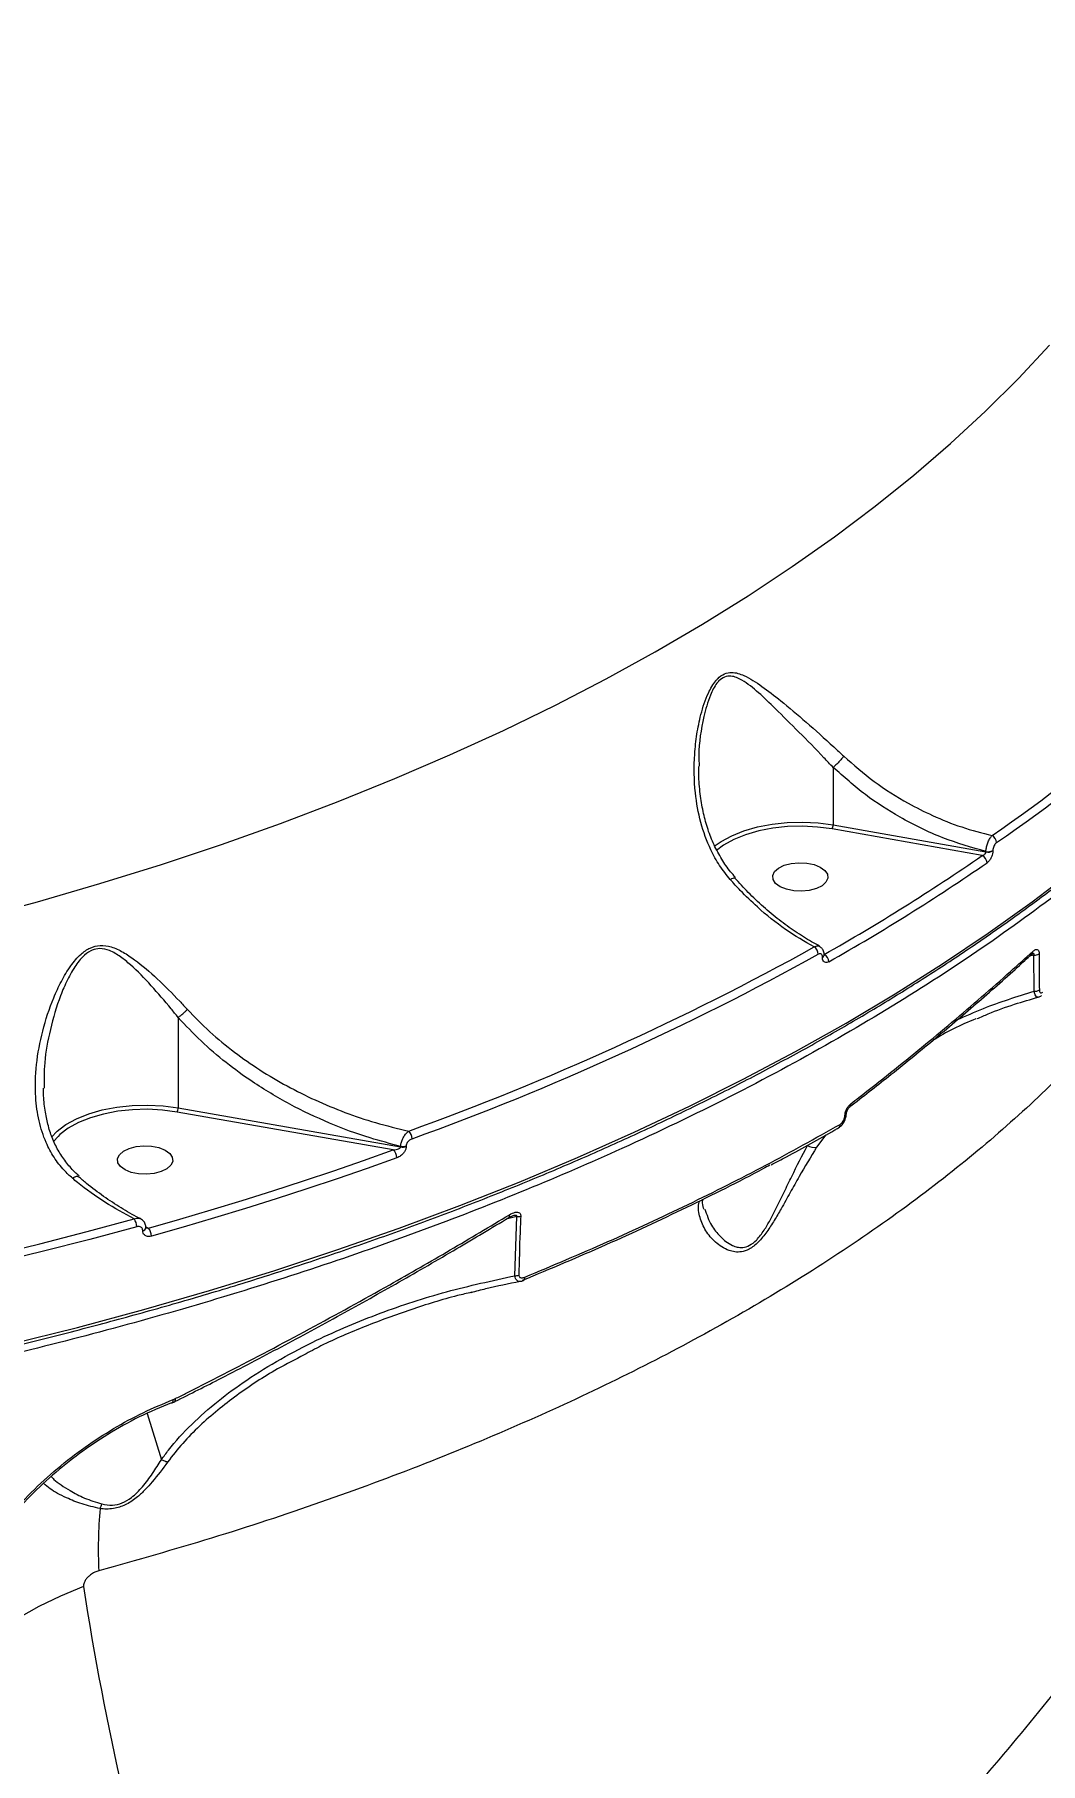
# Model space of a CAD drawing. Header units: millimetres. Extents: x -8092 to 6423, y -6886 to 5604.
# Drawn here: x 112.1 to 275.5, y -2115.4 to -1834.5 of the extents above; entities that cross this region are included whole.
import ezdxf

# ---------------------------------------------------------------- set-up
doc = ezdxf.new("R2010")
doc.units = ezdxf.units.MM
for name, color, linetype in [('DIKOM_ОБЪЕКТ', 7, 'Continuous'), ('DIKOM_РАЗМЕР_ЗОНА', 7, 'Continuous'), ('DIKOM_РАЗМЕР_ОБЪЕКТА', 7, 'Continuous')]:
    doc.layers.add(name, color=color, linetype=linetype)
doc.styles.add('style1', font='arial.ttf', dxfattribs={"width": 0.8})
doc.dimstyles.new('1-50', dxfattribs={"dimtxt": 300, "dimasz": 200, "dimexe": 100, "dimexo": 0, "dimgap": 100, "dimtad": 1, "dimtxsty": 'style1', "dimcen": 200, "dimclrd": 7, "dimclre": 7, "dimclrt": 7, "dimadec": 1, "dimazin": 2, "dimtfac": 1, "dimtmove": 0, "dimatfit": 2, "dimfxl": 0, "dimlwd": 25, "dimlwe": 18, "dimarcsym": 0})

# ---------------------------------------------------------------- blocks, each defined once
blk = doc.blocks.new('*D9')
at = {"layer": 'Defpoints', "color": 0, "transparency": 16777216}
for p in [(-8092.06, -86.27), (4664.84, -1471.84), (4664.84, -6785.92)]:
    blk.add_point(p, dxfattribs=at)
at = {"layer": 'DIKOM_РАЗМЕР_ЗОНА', "color": 7, "lineweight": 18, "transparency": 16777216}
for p, q in [((-8092.06, -86.27), (-8092.06, -6885.92)), ((4664.84, -1471.84), (4664.84, -6885.92))]:
    blk.add_line(p, q, dxfattribs=at)
at = {"layer": 'DIKOM_РАЗМЕР_ЗОНА', "color": 7, "lineweight": 25, "transparency": 16777216}
blk.add_line((-7892.06, -6785.92), (4464.84, -6785.92), dxfattribs=at)
at = {"layer": 'DIKOM_РАЗМЕР_ЗОНА', "color": 7, "transparency": 16777216}
for points in [[(-7892.06, -6752.58), (-7892.06, -6819.25), (-8092.06, -6785.92)], [(4464.84, -6752.58), (4464.84, -6819.25), (4664.84, -6785.92)]]:
    blk.add_solid(points, dxfattribs=at)
at = {"layer": 'DIKOM_РАЗМЕР_ЗОНА', "color": 7, "transparency": 16777216, "insert": (-2159.84, -6532.75), "char_height": 300, "attachment_point": 5, "style": 'style1'}
blk.add_mtext('12760', dxfattribs=at)
blk = doc.blocks.new('*D10')
at = {"layer": 'Defpoints', "color": 0, "transparency": 16777216}
for p in [(-65.22, 5603.5), (2870.75, -5504.88), (6323.39, -5504.88)]:
    blk.add_point(p, dxfattribs=at)
at = {"layer": 'DIKOM_РАЗМЕР_ЗОНА', "color": 7, "lineweight": 18, "transparency": 16777216}
for p, q in [((-65.22, 5603.5), (6423.39, 5603.5)), ((2870.75, -5504.88), (6423.39, -5504.88))]:
    blk.add_line(p, q, dxfattribs=at)
at = {"layer": 'DIKOM_РАЗМЕР_ЗОНА', "color": 7, "lineweight": 25, "transparency": 16777216}
blk.add_line((6323.39, 5403.5), (6323.39, -5304.88), dxfattribs=at)
at = {"layer": 'DIKOM_РАЗМЕР_ЗОНА', "color": 7, "transparency": 16777216}
for points in [[(6290.06, 5403.5), (6356.72, 5403.5), (6323.39, 5603.5)], [(6290.06, -5304.88), (6356.72, -5304.88), (6323.39, -5504.88)]]:
    blk.add_solid(points, dxfattribs=at)
at = {"layer": 'DIKOM_РАЗМЕР_ЗОНА', "color": 7, "transparency": 16777216, "insert": (6070.22, 308.83), "char_height": 300, "attachment_point": 5, "rotation": 90, "style": 'style1'}
blk.add_mtext('11100', dxfattribs=at)
blk = doc.blocks.new('*D11')
at = {"layer": 'Defpoints', "color": 0, "transparency": 16777216}
for p in [(-6092.06, -310.77), (2568.27, -2361.54), (2568.27, -4925.78)]:
    blk.add_point(p, dxfattribs=at)
at = {"layer": 'DIKOM_РАЗМЕР_ОБЪЕКТА', "color": 7, "lineweight": 18, "transparency": 16777216}
for p, q in [((-6092.06, -310.77), (-6092.06, -5025.78)), ((2568.27, -2361.54), (2568.27, -5025.78))]:
    blk.add_line(p, q, dxfattribs=at)
at = {"layer": 'DIKOM_РАЗМЕР_ОБЪЕКТА', "color": 7, "lineweight": 25, "transparency": 16777216}
blk.add_line((-5892.06, -4925.78), (2368.27, -4925.78), dxfattribs=at)
at = {"layer": 'DIKOM_РАЗМЕР_ОБЪЕКТА', "color": 7, "transparency": 16777216}
for points in [[(-5892.06, -4892.44), (-5892.06, -4959.11), (-6092.06, -4925.78)], [(2368.27, -4892.44), (2368.27, -4959.11), (2568.27, -4925.78)]]:
    blk.add_solid(points, dxfattribs=at)
at = {"layer": 'DIKOM_РАЗМЕР_ОБЪЕКТА', "color": 7, "transparency": 16777216, "insert": (-2605.9, -4672.61), "char_height": 300, "attachment_point": 5, "style": 'style1'}
blk.add_mtext('8660', dxfattribs=at)

msp = doc.modelspace()

# ---------------------------------------------------------------- linework, layer by layer
at = {"layer": 'DIKOM_ОБЪЕКТ', "color": 7, "linetype": 'Continuous', "lineweight": 15}
for p, q in [((241.834, -1953.569), (241.834, -1962.902)), ((241.834, -1962.902), (266.635, -1967.31)), ((266.023, -1967.902), (241.672, -1963.574)), ((266.635, -1967.31), (266.635, -1967.242)), ((267.765, -1967.061), (267.765, -1967.129)), ((240.092, -1984.448), (240.092, -1984.401)), ((240.354, -1984.101), (240.354, -1984.053)), ((274.447, -1984.072), (273.723, -1984.24)), ((274.48, -1989.951), (274.447, -1984.072)), ((135.416, -1994.183), (135.416, -2008.892)), ((113.669, -2005.277), (113.664, -2005.707)), ((170.375, -2015.725), (135.254, -2009.565)), ((135.416, -2008.892), (171.571, -2015.234)), ((115.912, -2013.514), (115.168, -2014.351)), ((240.629, -2013.286), (239.14, -2015.298)), ((171.571, -2015.234), (171.571, -2015.145)), ((172.47, -2015.079), (172.47, -2015.167)), ((190.436, -2026.557), (188.711, -2026.957)), ((190.142, -2036.162), (190.436, -2026.557)), ((129.669, -2028.842), (129.669, -2028.814)), ((130.188, -2028.239), (130.607, -2028.423)), ((130.194, -2028.389), (130.194, -2028.361)), ((134.596, -2056.296), (134.904, -2056.156)), ((134.904, -2056.156), (134.946, -2056.135)), ((130.378, -2058.551), (132.702, -2066.058))]:
    msp.add_line(p, q, dxfattribs=at)
at = {"layer": 'DIKOM_ОБЪЕКТ', "color": 7, "linetype": 'Continuous', "lineweight": 15, "flags": 128}
for points in [[(102.264, -1978.179), (112.584, -1975.392), (122.733, -1972.445), (132.703, -1969.339), (142.485, -1966.079), (152.069, -1962.666), (161.446, -1959.105), (170.609, -1955.397), (179.547, -1951.548), (188.253, -1947.56), (196.72, -1943.437), (204.938, -1939.183), (212.9, -1934.802), (220.599, -1930.297), (228.028, -1925.674), (235.18, -1920.937), (242.048, -1916.089), (248.625, -1911.136), (254.906, -1906.081), (260.885, -1900.931), (266.556, -1895.688), (271.915, -1890.36), (276.955, -1884.949)], [(222.68, -1966.283), (223.617, -1965.619), (225.343, -1964.671), (227.329, -1963.87), (229.529, -1963.234), (231.892, -1962.778), (234.362, -1962.513), (236.881, -1962.445), (239.392, -1962.576), (241.834, -1962.902)], [(241.672, -1963.574), (239.304, -1963.258), (236.869, -1963.131), (234.426, -1963.197), (232.031, -1963.454), (229.74, -1963.896), (227.607, -1964.512), (225.681, -1965.29), (224.007, -1966.209), (222.849, -1967.055)], [(234.231, -1973.376), (233.225, -1972.969), (232.482, -1972.431), (232.063, -1971.808), (232.002, -1971.149), (232.304, -1970.508), (232.944, -1969.937), (233.871, -1969.481), (235.01, -1969.179), (236.267, -1969.054), (237.542, -1969.117), (238.731, -1969.362), (239.738, -1969.77), (240.481, -1970.307), (240.9, -1970.931), (240.961, -1971.59), (240.659, -1972.231), (240.019, -1972.802), (239.092, -1973.257), (237.953, -1973.559), (236.695, -1973.684), (235.42, -1973.622), (234.231, -1973.376)], [(108.093, -2047.295), (119.057, -2044.552), (129.861, -2041.646), (140.497, -2038.58), (150.956, -2035.356), (161.229, -2031.977), (171.308, -2028.446), (181.183, -2024.766), (190.846, -2020.94), (200.29, -2016.971), (209.507, -2012.863), (218.488, -2008.618), (227.226, -2004.241), (235.713, -1999.736), (243.944, -1995.105), (251.91, -1990.353), (259.604, -1985.485), (267.022, -1980.503), (274.155, -1975.413), (280.999, -1970.218)], [(116.262, -2012.274), (117.199, -2011.61), (118.925, -2010.661), (120.911, -2009.86), (123.111, -2009.224), (125.474, -2008.768), (127.944, -2008.503), (130.464, -2008.435), (132.974, -2008.566), (135.416, -2008.892)], [(135.254, -2009.565), (132.886, -2009.248), (130.452, -2009.122), (128.009, -2009.187), (125.614, -2009.444), (123.323, -2009.886), (121.189, -2010.503), (119.263, -2011.28), (117.59, -2012.199), (116.208, -2013.239), (115.912, -2013.514)], [(114.837, -2013.658), (115.774, -2012.682), (116.262, -2012.274)], [(127.814, -2019.367), (126.807, -2018.959), (126.064, -2018.422), (125.645, -2017.798), (125.584, -2017.139), (125.886, -2016.498), (126.526, -2015.927), (127.453, -2015.472), (128.592, -2015.169), (129.849, -2015.045), (131.124, -2015.107), (132.314, -2015.352), (133.32, -2015.76), (134.063, -2016.298), (134.482, -2016.921), (134.543, -2017.58), (134.241, -2018.221), (133.601, -2018.792), (132.674, -2019.248), (131.535, -2019.55), (130.278, -2019.675), (129.003, -2019.612), (127.814, -2019.367)], [(130.607, -2028.423), (135.725, -2026.962), (140.803, -2025.464), (145.84, -2023.93), (150.835, -2022.36), (155.787, -2020.754), (160.695, -2019.113), (165.558, -2017.436), (170.375, -2015.725)], [(170.949, -2017.004), (166.12, -2018.72), (161.246, -2020.4), (156.326, -2022.045), (151.362, -2023.655), (146.355, -2025.229), (141.306, -2026.767), (136.216, -2028.268), (131.085, -2029.732)], [(65.219, -2041.059), (73.334, -2039.587), (81.388, -2038.029), (89.379, -2036.387), (97.302, -2034.66), (105.155, -2032.85), (112.934, -2030.958), (120.637, -2028.983), (128.258, -2026.928)], [(128.697, -2028.203), (121.058, -2030.264), (113.339, -2032.242), (105.543, -2034.139), (97.672, -2035.953), (89.731, -2037.683), (81.723, -2039.329), (73.651, -2040.89), (65.518, -2042.365)], [(134.879, -2056.612), (134.884, -2056.609), (134.921, -2056.568), (134.942, -2056.499), (134.947, -2056.406), (134.934, -2056.29), (134.904, -2056.156)], [(134.911, -2056.596), (134.916, -2056.593), (134.954, -2056.549), (134.976, -2056.48), (134.982, -2056.385), (134.972, -2056.269), (134.946, -2056.135)], [(134.351, -2056.793), (134.416, -2056.806), (134.471, -2056.797)], [(134.471, -2056.797), (134.473, -2056.796), (134.522, -2056.763), (134.56, -2056.707), (134.587, -2056.631), (134.602, -2056.535), (134.605, -2056.423), (134.596, -2056.296)], [(120.054, -2086.679), (116.32, -2088.237), (112.801, -2089.932), (109.524, -2091.748), (106.516, -2093.673), (103.8, -2095.692), (101.396, -2097.788), (99.324, -2099.946), (97.6, -2102.148), (96.237, -2104.378), (95.245, -2106.617), (94.633, -2108.85), (94.626, -2108.889)]]:
    msp.add_lwpolyline(points, dxfattribs=at)
at = {"layer": 'DIKOM_ОБЪЕКТ', "color": 7, "linetype": 'Continuous', "lineweight": 15}
for centre, radius, start, end in [((129.177, -1762.868), 244.72, 304.45473, 319.01581), ((129.607, -1763.548), 245.277, 304.45518, 319.01534), ((240.424, -1962.918), 1.41, 332.23983, 0.63156), ((267.046, -1965.853), 1.33, 2.50159, 64.03638), ((71.627, -1685.759), 342.63, 299.5036, 304.5668), ((71.956, -1686.237), 343.463, 299.50381, 304.56679), ((265.5, -1969.121), 1.326, 2.31445, 66.76627), ((266.962, -1965.663), 1.613, 258.29085, 299.86613), ((266.962, -1965.732), 1.612, 258.28307, 299.87391), ((18.708, -1586.001), 453.668, 289.86928, 299.01147), ((237.977, -1983.967), 1.436, 1.81141, 58.3822), ((18.884, -1586.257), 454.719, 289.86984, 299.01107), ((239.93, -1984.006), 0.427, 292.38509, 353.63656), ((239.931, -1984.055), 0.425, 292.27853, 354.54157), ((239.692, -1985.201), 1.413, 1.61887, 61.60278), ((273.739, -1983.545), 0.523, 312.84824, 9.74461), ((274.523, -1982.551), 1.523, 267.13635, 299.99575), ((274.531, -1988.411), 1.541, 268.10311, 300.64082), ((244.226, -2008.339), 0.487, 312.0239, 14.26935), ((134.006, -2008.908), 1.41, 332.24426, 0.62935), ((243.61, -2009.804), 0.371, 287.35144, 349.39631), ((171.684, -2013.925), 1.753, 0.60885, 46.08997), ((242.361, -2011.649), 0.584, 304.212, 7.15881), ((169.222, -2017.01), 1.727, 0.19938, 48.10281), ((171.891, -2013.367), 1.807, 259.79147, 288.69698), ((171.89, -2013.454), 1.808, 259.81754, 288.70112), ((238.791, -2013.115), 2.211, 239.12723, 279.07576), ((126.612, -2028.207), 2.084, 0.09233, 37.8431), ((188.84, -2026.394), 0.436, 314.8921, 19.93893), ((190.537, -2024.796), 1.764, 266.73484, 287.72159), ((129.614, -2028.22), 0.597, 275.25529, 346.14157), ((129.617, -2028.254), 0.591, 275.03867, 347.37602), ((129.084, -2029.722), 2.001, 359.70064, 40.46286), ((190.2, -2034.372), 1.791, 268.1545, 288.82793), ((191.199, -2036.478), 0.545, 302.81305, 9.25733), ((192.78, -2080.443), 70.329, 174.73704, 182.98489), ((120.326, -2072.616), 2.785, 330.39199, 346.91343), ((574.279, -2017.262), 459.498, 188.68898, 205.72242)]:
    msp.add_arc(centre, radius, start, end, dxfattribs=at)
for points, knots in [([(-68.935, -2068.174), (-66.915, -2068.167), (-61.055, -2068.147), (-51.36, -2067.989), (-39.862, -2067.646), (-28.385, -2067.14), (-16.94, -2066.471), (-5.535, -2065.641), (5.822, -2064.65), (17.122, -2063.499), (28.356, -2062.189), (39.517, -2060.72), (50.595, -2059.094), (61.583, -2057.312), (72.472, -2055.374), (83.255, -2053.284), (93.922, -2051.042), (104.466, -2048.65), (114.879, -2046.11), (125.153, -2043.423), (135.281, -2040.591), (145.255, -2037.618), (155.067, -2034.504), (164.71, -2031.253), (174.177, -2027.866), (183.46, -2024.346), (192.553, -2020.696), (201.449, -2016.919), (210.142, -2013.017), (218.623, -2008.993), (226.889, -2004.85), (234.931, -2000.591), (242.744, -1996.22), (250.322, -1991.739), (257.659, -1987.152), (264.75, -1982.462), (271.59, -1977.673), (278.172, -1972.789), (284.493, -1967.812), (290.548, -1962.747), (296.331, -1957.598), (301.838, -1952.368), (307.065, -1947.061), (312.009, -1941.681), (316.664, -1936.233), (321.029, -1930.72), (325.098, -1925.147), (328.869, -1919.518), (332.344, -1913.838), (335.497, -1908.109), (337.835, -1903.49), (339.012, -1900.769), (339.35, -1899.987)], [0, 0, 0, 0, 0.010755, 0.031188, 0.0516214, 0.0720549, 0.0924885, 0.1129222, 0.1333561, 0.15379, 0.1742242, 0.1946585, 0.2150931, 0.2355279, 0.2559631, 0.2763985, 0.2968343, 0.3172704, 0.337707, 0.3581439, 0.3785814, 0.3990192, 0.4194576, 0.4398964, 0.4603359, 0.480776, 0.5012166, 0.5216576, 0.5420994, 0.5625419, 0.5829847, 0.6034284, 0.6238724, 0.644317, 0.664762, 0.6852074, 0.7056531, 0.7260988, 0.7465444, 0.7669897, 0.7874344, 0.8078781, 0.8283207, 0.8487615, 0.8692003, 0.8896364, 0.9100693, 0.9304985, 0.9509233, 0.9713433, 0.991758, 1, 1, 1, 1]), ([(339.427, -1901.339), (339.289, -1901.689), (337.606, -1905.957), (333.199, -1914.005), (326.067, -1925.538), (317.465, -1936.936), (307.563, -1948.174), (296.531, -1959), (284.448, -1969.388), (271.395, -1979.32), (257.16, -1988.958), (241.743, -1998.255), (225.17, -2007.17), (208.54, -2015.152), (192.061, -2022.263), (175.91, -2028.576), (159.128, -2034.501), (141.753, -2040.016), (123.972, -2045.065), (105.876, -2049.624), (89.458, -2053.301), (78.938, -2055.348), (74.654, -2056.181)], [0, 0, 0, 0, 0.0049824, 0.0607473, 0.1164693, 0.1738098, 0.2311972, 0.2885377, 0.3442597, 0.4000246, 0.4557466, 0.5130872, 0.5704743, 0.6278149, 0.6763107, 0.7248633, 0.7734157, 0.8224283, 0.8714409, 0.9192192, 0.967106, 1, 1, 1, 1]), ([(225.1, -1971.783), (224.503, -1971.04), (223.297, -1969.538), (221.615, -1966.459), (220.186, -1962.515), (219.252, -1957.266), (219.183, -1952.417), (219.644, -1948.163), (220.326, -1944.805), (221.302, -1941.799), (222.381, -1939.911), (223.295, -1938.895), (224.16, -1938.277), (225.64, -1938.029), (227.689, -1938.679), (230.276, -1940.349), (233.588, -1942.931), (237.449, -1946.212), (240.947, -1949.317), (243.01, -1951.242), (243.553, -1951.748)], [0, 0, 0, 0, 0.0440638, 0.0889576, 0.1624876, 0.2382067, 0.3352466, 0.3852647, 0.4352602, 0.4935521, 0.5321365, 0.5402095, 0.5665608, 0.5927406, 0.6382725, 0.7076019, 0.7787239, 0.871004, 0.9660348, 1, 1, 1, 1]), ([(241.835, -1953.567), (241.834, -1953.567), (241.306, -1953.06), (239.474, -1951.033), (236.223, -1947.776), (232.715, -1944.274), (229.72, -1941.371), (227.38, -1939.518), (225.523, -1938.651), (224.185, -1938.773), (223.508, -1939.264), (223.118, -1939.683), (222.586, -1940.317), (221.63, -1942.196), (220.559, -1946.16), (219.908, -1950.095), (220.043, -1952.807), (220.072, -1953.396)], [0, 0, 0, 0, 0.00002354, 0.05008017, 0.18854248, 0.32721506, 0.42999653, 0.53240621, 0.59623404, 0.63152725, 0.66613441, 0.66659624, 0.67747976, 0.73087097, 0.81461085, 0.95970595, 1, 1, 1, 1]), ([(163.543, -2216.498), (168.355, -2212.541), (177.978, -2204.626), (191.943, -2192.542), (205.526, -2180.328), (219.116, -2167.568), (232.58, -2154.328), (245.802, -2140.65), (258.424, -2126.88), (270.371, -2113.066), (281.583, -2099.261), (291.703, -2085.916), (300.748, -2073.067), (308.761, -2060.737), (315.97, -2048.586), (322.313, -2036.67), (327.746, -2025.037), (332.242, -2013.706), (335.737, -2002.74), (338.196, -1992.14), (339.541, -1982.087), (339.766, -1972.803), (338.889, -1964.353), (337.354, -1957.41), (335.679, -1953.505), (334.998, -1951.918)], [0, 0, 0, 0, 0.0400049, 0.0800095, 0.1204124, 0.1608152, 0.2054797, 0.2501786, 0.2948428, 0.3408233, 0.3868421, 0.4328216, 0.4760812, 0.5193731, 0.5626317, 0.6071388, 0.6516823, 0.6961891, 0.7423061, 0.7884231, 0.8352025, 0.881982, 0.925918, 0.9698885, 1, 1, 1, 1]), ([(243.553, -1951.748), (243.516, -1951.796), (243.409, -1951.934), (243.152, -1952.242), (242.755, -1952.68), (242.273, -1953.171), (241.981, -1953.435), (241.835, -1953.567)], [0, 0, 0, 0, 0.0873187, 0.2536154, 0.502404, 0.7512176, 1, 1, 1, 1]), ([(243.553, -1951.748), (245.156, -1953.153), (248.4, -1955.994), (253.345, -1959.11), (258.146, -1961.528), (262.707, -1963.36), (265.98, -1964.223), (267.629, -1964.657)], [0, 0, 0, 0, 0.2308647, 0.4671753, 0.6265691, 0.8119918, 1, 1, 1, 1]), ([(225.961, -1971.437), (225.694, -1971.143), (224.854, -1970.221), (223.676, -1968.456), (222.429, -1966.164), (221.444, -1963.683), (220.731, -1961.031), (220.235, -1958.165), (219.983, -1955.597), (220.008, -1953.969), (220.017, -1953.402)], [0, 0, 0, 0, 0.0611108, 0.1919146, 0.3276835, 0.4658992, 0.6050868, 0.7508552, 0.9132395, 1, 1, 1, 1]), ([(241.834, -1953.569), (241.834, -1953.569), (241.834, -1953.568), (241.834, -1953.568), (241.835, -1953.568), (241.835, -1953.567)], [0, 0, 0, 0, 0.4800944, 0.8597023, 1, 1, 1, 1]), ([(266.635, -1967.242), (264.279, -1966.561), (259.5, -1965.181), (252.922, -1961.942), (246.91, -1958.097), (243.539, -1955.09), (241.834, -1953.569)], [0, 0, 0, 0, 0.2606913, 0.5287022, 0.7616268, 1, 1, 1, 1]), ([(309.668, -1960.368), (308.152, -1963.558), (304.86, -1970.484), (298.225, -1980.871), (290.28, -1991.321), (281.308, -2001.267), (271.479, -2010.708), (260.52, -2019.916), (248.429, -2028.854), (235.223, -2037.487), (221.282, -2045.583), (206.693, -2053.138), (191.553, -2060.16), (175.539, -2066.815), (158.654, -2073.056), (140.987, -2078.901), (128.692, -2082.371), (122.546, -2084.105)], [0, 0, 0, 0, 0.060233, 0.1307414, 0.20125, 0.2674727, 0.3337478, 0.3999717, 0.4681249, 0.5363335, 0.6044877, 0.6695131, 0.7345854, 0.7996112, 0.8663906, 0.9332203, 1, 1, 1, 1]), ([(266.635, -1967.242), (266.642, -1967.139), (266.662, -1966.845), (266.777, -1966.291), (267.002, -1965.638), (267.3, -1965.043), (267.52, -1964.785), (267.629, -1964.657)], [0, 0, 0, 0, 0.1131858, 0.3259123, 0.5479811, 0.7754174, 1, 1, 1, 1]), ([(268.375, -1965.795), (268.304, -1965.855), (268.161, -1965.974), (267.972, -1966.262), (267.836, -1966.584), (267.773, -1966.861), (267.767, -1967.01), (267.765, -1967.061)], [0, 0, 0, 0, 0.2288309, 0.4578371, 0.6784643, 0.888365, 1, 1, 1, 1]), ([(266.023, -1967.902), (266.095, -1967.878), (266.233, -1967.832), (266.42, -1967.706), (266.551, -1967.564), (266.607, -1967.452), (266.631, -1967.373), (266.633, -1967.335), (266.635, -1967.31)], [0, 0, 0, 0, 0.2553648, 0.4989082, 0.7167129, 0.8616176, 0.9069723, 1, 1, 1, 1]), ([(267.765, -1967.129), (267.762, -1967.206), (267.754, -1967.432), (267.657, -1967.857), (267.446, -1968.353), (267.155, -1968.793), (266.935, -1968.976), (266.825, -1969.067)], [0, 0, 0, 0, 0.1082869, 0.3204184, 0.5430755, 0.7715592, 1, 1, 1, 1]), ([(225.1, -1971.783), (225.126, -1971.768), (225.228, -1971.706), (225.455, -1971.589), (225.712, -1971.497), (225.786, -1971.547), (225.819, -1971.569)], [0, 0, 0, 0, 0.07097042, 0.27791424, 0.67410947, 1, 1, 1, 1]), ([(238.731, -1982.744), (237.175, -1981.85), (234.026, -1980.04), (230.026, -1976.792), (227.067, -1973.953), (225.644, -1972.384), (225.1, -1971.783)], [0, 0, 0, 0, 0.3247095, 0.657482, 0.8690083, 1, 1, 1, 1]), ([(239.586, -1982.571), (239.163, -1982.355), (237.853, -1981.683), (235.664, -1980.279), (233.044, -1978.388), (230.483, -1976.247), (228.064, -1973.978), (226.563, -1972.331), (225.846, -1971.543)], [0, 0, 0, 0, 0.08793906, 0.27274238, 0.45836476, 0.64434494, 0.83002643, 1, 1, 1, 1]), ([(118.262, -2020.33), (117.795, -2019.905), (116.668, -2018.877), (115.198, -2016.941), (113.77, -2014.271), (112.724, -2010.986), (112.146, -2006.724), (112.303, -2001.797), (113.312, -1996.348), (114.801, -1991.829), (116.411, -1988.312), (117.861, -1985.89), (119.425, -1984.003), (121.091, -1982.81), (122.829, -1982.366), (124.675, -1982.678), (126.521, -1983.556), (129.026, -1985.244), (132.073, -1987.893), (134.903, -1990.714), (136.509, -1992.454), (136.92, -1992.9)], [0, 0, 0, 0, 0.0311459, 0.0753843, 0.1207344, 0.1821157, 0.2453874, 0.3302595, 0.4176106, 0.5065784, 0.5523816, 0.5980988, 0.638398, 0.6670933, 0.6962053, 0.7286736, 0.7668132, 0.8059869, 0.8877659, 0.9712473, 1, 1, 1, 1]), ([(135.416, -1994.183), (135.042, -1993.718), (133.61, -1991.935), (131.061, -1988.973), (128.346, -1986.159), (126.075, -1984.297), (124.443, -1983.307), (122.845, -1982.906), (121.773, -1983.126), (120.834, -1983.563), (119.7, -1984.458), (118.344, -1986.325), (117.098, -1988.7), (115.688, -1992.228), (114.445, -1996.729), (113.621, -2001.447), (113.656, -2004.25), (113.669, -2005.277)], [0, 0, 0, 0, 0.0410686, 0.1572875, 0.2754482, 0.3282005, 0.3819028, 0.4245803, 0.4558322, 0.4620001, 0.4994156, 0.5539224, 0.6164817, 0.6791594, 0.8083561, 0.9297186, 1, 1, 1, 1]), ([(238.731, -1982.744), (238.876, -1982.68), (239.168, -1982.552), (239.455, -1982.548), (239.548, -1982.631), (239.548, -1982.631)], [0, 0, 0, 0, 0.4997274, 0.9990394, 1, 1, 1, 1]), ([(240.354, -1984.054), (240.354, -1984.054), (240.382, -1983.833), (240.277, -1983.433), (240.008, -1982.93), (239.716, -1982.741), (239.579, -1982.653)], [0, 0, 0, 0, 0.0004199, 0.3882731, 0.7151516, 1, 1, 1, 1]), ([(274.255, -1983.456), (274.403, -1983.343), (274.648, -1983.156), (274.965, -1983.144), (275.168, -1983.296), (275.271, -1983.565), (275.28, -1983.779), (275.284, -1983.87)], [0, 0, 0, 0, 0.3038729, 0.5023433, 0.701703, 0.8732913, 1, 1, 1, 1]), ([(240.092, -1984.401), (240.089, -1984.339), (240.081, -1984.183), (239.999, -1983.987), (239.845, -1983.855), (239.642, -1983.821), (239.489, -1983.888), (239.413, -1983.921)], [0, 0, 0, 0, 0.142243, 0.3570795, 0.5715488, 0.7856979, 1, 1, 1, 1]), ([(241.105, -1985.161), (240.991, -1985.211), (240.764, -1985.312), (240.46, -1985.262), (240.231, -1985.065), (240.11, -1984.772), (240.097, -1984.54), (240.092, -1984.448)], [0, 0, 0, 0, 0.2150285, 0.4299622, 0.644693, 0.859212, 1, 1, 1, 1]), ([(240.361, -1984.182), (240.36, -1984.18), (240.357, -1984.175), (240.356, -1984.118), (240.356, -1984.096)], [0, 0, 0, 0, 0.6167741, 1, 1, 1, 1]), ([(244.543, -2008.69), (246.639, -2007.061), (251.248, -2003.48), (258.088, -1997.899), (265.082, -1991.969), (270.408, -1987.306), (273.321, -1984.613), (274.08, -1983.911)], [0, 0, 0, 0, 0.1999144, 0.4396289, 0.6783827, 0.9162283, 1, 1, 1, 1]), ([(244.697, -2008.219), (245.132, -2007.883), (247.307, -2006.199), (252.884, -2001.804), (261.192, -1994.988), (268.8, -1988.403), (273.053, -1984.547), (274.255, -1983.456)], [0, 0, 0, 0, 0.0413727, 0.20687, 0.5381491, 0.8694281, 1, 1, 1, 1]), ([(274.107, -1983.923), (274.12, -1983.909), (274.166, -1983.862), (274.204, -1983.845), (274.193, -1983.85), (274.191, -1983.85)], [0, 0, 0, 0, 0.24850128, 0.8651731, 1, 1, 1, 1]), ([(274.447, -1984.072), (274.462, -1984.039), (274.486, -1983.984), (274.481, -1983.918), (274.452, -1983.875), (274.398, -1983.848), (274.292, -1983.837), (274.198, -1983.857), (274.135, -1983.871)], [0, 0, 0, 0, 0.1805771, 0.3009703, 0.3971794, 0.5267802, 0.6856566, 1, 1, 1, 1]), ([(275.284, -1983.87), (275.282, -1984.456), (275.276, -1986.412), (275.3, -1988.367), (275.316, -1989.737)], [0, 0, 0, 0, 0.2996398, 1, 1, 1, 1]), ([(261.933, -1994.604), (263.36, -1993.955), (267.398, -1992.12), (271.698, -1990.803), (274.48, -1989.951)], [0, 0, 0, 0, 0.3533166, 1, 1, 1, 1]), ([(265.238, -1994.384), (265.822, -1994.125), (267.784, -1993.251), (271.09, -1992.066), (273.856, -1991.27), (275.151, -1990.897)], [0, 0, 0, 0, 0.1837355, 0.6178833, 1, 1, 1, 1]), ([(275.148, -1990.889), (275.142, -1990.893), (275.052, -1990.956), (274.872, -1990.861), (274.655, -1990.585), (274.534, -1990.226), (274.489, -1989.999), (274.48, -1989.951)], [0, 0, 0, 0, 0.02253, 0.3378253, 0.6378974, 0.9248067, 1, 1, 1, 1]), ([(275.15, -1990.881), (275.231, -1990.861), (275.427, -1990.811), (275.584, -1990.691), (275.676, -1990.621)], [0, 0, 0, 0, 0.4110575, 1, 1, 1, 1]), ([(275.316, -1989.737), (275.319, -1989.788), (275.326, -1989.919), (275.387, -1990.095), (275.514, -1990.207), (275.696, -1990.216), (275.832, -1990.133), (275.907, -1990.087)], [0, 0, 0, 0, 0.1207517, 0.3075208, 0.5229092, 0.7374309, 1, 1, 1, 1]), ([(135.417, -1994.181), (135.417, -1994.181), (135.416, -1994.181), (135.416, -1994.182), (135.416, -1994.183), (135.416, -1994.183)], [0, 0, 0, 0, 0.2941773, 0.6841875, 1, 1, 1, 1]), ([(135.417, -1994.181), (135.579, -1994.065), (135.904, -1993.834), (136.382, -1993.424), (136.717, -1993.108), (136.872, -1992.949), (136.92, -1992.9)], [0, 0, 0, 0, 0.3252706, 0.6505421, 0.8925361, 1, 1, 1, 1]), ([(171.571, -2015.145), (169.912, -2014.713), (166.009, -2013.697), (159.954, -2011.448), (153.523, -2008.393), (147.931, -2005.042), (143.143, -2001.553), (139.066, -1998.092), (136.633, -1995.484), (135.417, -1994.181)], [0, 0, 0, 0, 0.1234095, 0.2903377, 0.457786, 0.6246119, 0.746547, 0.8732945, 1, 1, 1, 1]), ([(136.92, -1992.9), (138.108, -1994.124), (140.498, -1996.589), (144.495, -1999.844), (148.706, -2002.787), (153.094, -2005.379), (157.713, -2007.688), (162.511, -2009.672), (167.595, -2011.4), (171.083, -2012.23), (172.899, -2012.662)], [0, 0, 0, 0, 0.1236861, 0.2488952, 0.3689568, 0.4907441, 0.612547, 0.7380577, 0.8635725, 1, 1, 1, 1]), ([(265.054, -1994.413), (265.034, -1994.421), (262.544, -1995.365), (260.101, -1996.603), (257.876, -1998.043), (257.818, -1998.081)], [0, 0, 0, 0, 0.00798236, 0.97408105, 1, 1, 1, 1]), ([(155.61, -2317.614), (159.34, -2314.992), (169.387, -2307.928), (185.444, -2296.161), (203.614, -2282.29), (221.451, -2268.056), (238.885, -2253.502), (255.84, -2238.67), (271.946, -2223.886), (287.166, -2209.2), (301.485, -2194.659), (315.136, -2180.025), (328.043, -2165.347), (340.14, -2150.675), (351.162, -2136.333), (361.095, -2122.361), (369.953, -2108.793), (377.878, -2095.408), (384.802, -2082.26), (390.677, -2069.403), (395.372, -2057.12), (398.901, -2045.437), (401.292, -2034.376), (402.623, -2023.733), (402.69, -2013.654), (402.229, -2006.766), (401.404, -2003.481), (401.323, -2003.161)], [0, 0, 0, 0, 0.0245685, 0.0661874, 0.1078383, 0.1494571, 0.1922848, 0.2351474, 0.2779752, 0.3195941, 0.3612449, 0.4028639, 0.4456916, 0.4885542, 0.5313819, 0.5730004, 0.6146509, 0.6562691, 0.6990964, 0.7419585, 0.7847856, 0.8264042, 0.868055, 0.9096736, 0.9525012, 0.9953637, 1, 1, 1, 1]), ([(172.159, -2306.611), (174.298, -2305.062), (179.536, -2301.268), (187.74, -2295.162), (196.768, -2288.317), (205.644, -2281.434), (214.376, -2274.516), (222.966, -2267.557), (231.419, -2260.557), (239.734, -2253.513), (247.916, -2246.425), (255.966, -2239.288), (263.888, -2232.101), (271.672, -2224.871), (279.295, -2217.621), (286.723, -2210.38), (293.936, -2203.168), (300.932, -2195.99), (307.713, -2188.841), (314.283, -2181.72), (320.645, -2174.624), (326.799, -2167.551), (332.747, -2160.499), (338.492, -2153.466), (344.034, -2146.449), (349.372, -2139.451), (354.493, -2132.489), (359.375, -2125.591), (363.998, -2118.782), (368.359, -2112.069), (372.46, -2105.451), (376.304, -2098.923), (379.892, -2092.483), (383.226, -2086.129), (386.306, -2079.86), (389.132, -2073.673), (391.705, -2067.568), (394.025, -2061.543), (396.088, -2055.609), (397.884, -2049.788), (399.406, -2044.105), (400.649, -2038.568), (401.616, -2033.178), (402.307, -2027.933), (402.723, -2022.829), (402.862, -2017.868), (402.734, -2013.043), (402.303, -2008.372), (401.885, -2005.172), (401.532, -2003.572), (401.502, -2003.433)], [0, 0, 0, 0, 0.0148391, 0.0363252, 0.0577122, 0.0790247, 0.1002866, 0.1215225, 0.1427567, 0.1640089, 0.1852996, 0.2066537, 0.2280946, 0.2496472, 0.2712479, 0.2927745, 0.3141946, 0.3355334, 0.3568147, 0.3780634, 0.3993036, 0.420557, 0.4418426, 0.4631845, 0.4846066, 0.5061337, 0.5277481, 0.5493322, 0.5707972, 0.5921744, 0.6134876, 0.6347618, 0.6560208, 0.6772885, 0.6985815, 0.7199239, 0.7413391, 0.7628515, 0.7844713, 0.806088, 0.8276029, 0.8490185, 0.8703574, 0.8916418, 0.9128936, 0.9341343, 0.9553849, 0.9766596, 0.99798, 1, 1, 1, 1]), ([(119.349, -2019.923), (119.169, -2019.775), (118.418, -2019.158), (117.303, -2017.858), (116.029, -2016.032), (115.019, -2014.012), (114.302, -2011.858), (113.823, -2009.487), (113.566, -2007.43), (113.569, -2006.114), (113.57, -2005.701)], [0, 0, 0, 0, 0.0439192, 0.1837522, 0.3277396, 0.4734946, 0.617617, 0.76029, 0.9249038, 1, 1, 1, 1]), ([(243.721, -2010.159), (243.739, -2009.99), (243.775, -2009.653), (243.98, -2009.123), (244.284, -2008.602), (244.553, -2008.352), (244.697, -2008.219)], [0, 0, 0, 0, 0.2321785, 0.4639559, 0.7140338, 1, 1, 1, 1]), ([(242.688, -2012.119), (242.81, -2012.043), (243.126, -2011.847), (243.537, -2011.323), (243.888, -2010.62), (243.943, -2010.111), (243.969, -2009.874)], [0, 0, 0, 0, 0.1671768, 0.4316922, 0.7357351, 1, 1, 1, 1]), ([(242.94, -2011.577), (242.981, -2011.55), (243.118, -2011.463), (243.335, -2011.229), (243.541, -2010.883), (243.684, -2010.511), (243.709, -2010.276), (243.721, -2010.159)], [0, 0, 0, 0, 0.10431659, 0.34538713, 0.57593233, 0.78772224, 1, 1, 1, 1]), ([(243.975, -2009.873), (243.978, -2009.828), (243.985, -2009.733), (244.033, -2009.528), (244.126, -2009.276), (244.273, -2009.01), (244.426, -2008.814), (244.534, -2008.711), (244.559, -2008.695), (244.56, -2008.695)], [0, 0, 0, 0, 0.1173081, 0.2487018, 0.4270604, 0.6365184, 0.8360135, 0.9936716, 1, 1, 1, 1]), ([(171.571, -2015.145), (171.576, -2015.065), (171.595, -2014.799), (171.717, -2014.312), (171.983, -2013.705), (172.356, -2013.141), (172.686, -2012.812), (172.87, -2012.683), (172.899, -2012.662)], [0, 0, 0, 0, 0.089126, 0.2936084, 0.4895619, 0.7163362, 0.9545591, 1, 1, 1, 1]), ([(173.436, -2013.906), (173.297, -2013.971), (173.051, -2014.085), (172.754, -2014.369), (172.562, -2014.659), (172.479, -2014.904), (172.472, -2015.038), (172.47, -2015.079)], [0, 0, 0, 0, 0.3025178, 0.5346741, 0.7254241, 0.9170117, 1, 1, 1, 1]), ([(191.737, -2036.391), (196.271, -2034.49), (205.338, -2030.689), (218.361, -2024.605), (230.979, -2018.269), (238.953, -2013.807), (242.94, -2011.577)], [0, 0, 0, 0, 0.24912138, 0.49824242, 0.74912132, 1, 1, 1, 1]), ([(231.735, -2018.148), (232.573, -2017.71), (236.106, -2015.862), (239.752, -2013.85), (242.486, -2012.243), (242.686, -2012.126)], [0, 0, 0, 0, 0.2234983, 0.9431486, 1, 1, 1, 1]), ([(170.375, -2015.725), (170.537, -2015.71), (170.823, -2015.684), (171.183, -2015.581), (171.403, -2015.472), (171.513, -2015.374), (171.562, -2015.303), (171.568, -2015.254), (171.571, -2015.234)], [0, 0, 0, 0, 0.3509506, 0.6182166, 0.8028895, 0.8793525, 0.9492274, 1, 1, 1, 1]), ([(172.47, -2015.167), (172.467, -2015.228), (172.457, -2015.44), (172.321, -2015.828), (172.008, -2016.292), (171.541, -2016.732), (171.158, -2016.908), (170.949, -2017.004)], [0, 0, 0, 0, 0.0796328, 0.2757331, 0.4707421, 0.7105297, 1, 1, 1, 1]), ([(239.14, -2015.298), (238.188, -2016.86), (236.745, -2019.228), (234.852, -2022.645), (233.518, -2025.038), (232.265, -2027.19), (231.057, -2029.064), (229.683, -2030.785), (228.217, -2031.925), (226.925, -2032.33), (225.849, -2032.323), (224.775, -2032.045), (223.714, -2031.505), (222.364, -2030.453), (221.021, -2028.857), (220.1, -2026.714), (219.817, -2025.061), (220.101, -2024.137), (220.147, -2023.988)], [0, 0, 0, 0, 0.1166596, 0.17681675, 0.23693343, 0.28016149, 0.32416847, 0.36927298, 0.41479781, 0.45448221, 0.4912314, 0.52888631, 0.58249986, 0.63617097, 0.74622262, 0.86080279, 0.97749376, 1, 1, 1, 1]), ([(220.974, -2025.348), (221.284, -2026.24), (221.831, -2027.816), (223.45, -2029.857), (224.916, -2031.066), (226.241, -2031.536), (227.16, -2031.614), (228.231, -2031.316), (229.071, -2030.665), (229.917, -2029.769), (230.739, -2028.625), (231.715, -2026.917), (232.747, -2024.9), (233.868, -2022.581), (235.522, -2019.099), (236.798, -2016.657), (237.657, -2015.013)], [0, 0, 0, 0, 0.151902, 0.268477, 0.386988, 0.425886, 0.4655487, 0.5086268, 0.5509188, 0.5589799, 0.6094103, 0.6565831, 0.7047825, 0.7774476, 0.8501724, 1, 1, 1, 1]), ([(231.516, -2018.197), (231.173, -2018.386), (226.845, -2020.77), (218.003, -2025.118), (205.01, -2031.226), (195.886, -2035.045), (191.325, -2036.954)], [0, 0, 0, 0, 0.0277821, 0.3503379, 0.6751693, 1, 1, 1, 1]), ([(118.262, -2020.33), (118.282, -2020.316), (118.443, -2020.204), (118.738, -2020.046), (119.061, -2019.967), (119.17, -2020.052), (119.217, -2020.088)], [0, 0, 0, 0, 0.0464792, 0.3750632, 0.7287504, 1, 1, 1, 1]), ([(128.258, -2026.928), (126.672, -2026.068), (123.56, -2024.381), (120.251, -2021.964), (118.535, -2020.554), (118.262, -2020.33)], [0, 0, 0, 0, 0.46653213, 0.91500558, 1, 1, 1, 1]), ([(129.308, -2026.886), (129.208, -2026.839), (128.155, -2026.346), (126.15, -2025.16), (123.324, -2023.309), (121.008, -2021.591), (119.671, -2020.425), (119.234, -2020.043)], [0, 0, 0, 0, 0.02915528, 0.3074322, 0.58612218, 0.86464891, 1, 1, 1, 1]), ([(220.871, -2025.396), (220.842, -2025.327), (220.652, -2024.871), (220.582, -2024.328), (220.646, -2023.838), (220.66, -2023.728)], [0, 0, 0, 0, 0.1203098, 0.802018, 1, 1, 1, 1]), ([(128.258, -2026.928), (128.412, -2026.878), (128.743, -2026.77), (129.108, -2026.781), (129.262, -2026.891), (129.293, -2026.913)], [0, 0, 0, 0, 0.4072497, 0.8789255, 1, 1, 1, 1]), ([(130.179, -2028.362), (130.183, -2028.317), (130.208, -2028.064), (130.049, -2027.604), (129.726, -2027.132), (129.413, -2026.977), (129.296, -2026.92)], [0, 0, 0, 0, 0.07497701, 0.4172685, 0.78416431, 1, 1, 1, 1]), ([(134.915, -2056.603), (137.43, -2055.34), (143.258, -2052.411), (152.232, -2047.702), (161.867, -2042.496), (171.356, -2037.182), (180.472, -2031.921), (186.333, -2028.391), (189.145, -2026.698)], [0, 0, 0, 0, 0.1330774, 0.3084095, 0.4840323, 0.6601384, 0.8369189, 1, 1, 1, 1]), ([(134.946, -2056.135), (135.513, -2055.851), (138.351, -2054.428), (145.684, -2050.695), (156.798, -2044.841), (168.837, -2038.199), (179.657, -2031.997), (186.053, -2028.162), (189.25, -2026.245)], [0, 0, 0, 0, 0.0299888, 0.1499472, 0.3900569, 0.6301656, 0.8150833, 1, 1, 1, 1]), ([(189.152, -2026.707), (189.202, -2026.676), (189.368, -2026.569), (189.578, -2026.482), (189.685, -2026.458), (189.711, -2026.452)], [0, 0, 0, 0, 0.2412558, 0.8153991, 1, 1, 1, 1]), ([(189.25, -2026.245), (189.564, -2026.082), (190.01, -2025.85), (190.566, -2025.811), (190.862, -2025.911), (191.03, -2026.122), (191.076, -2026.318), (191.074, -2026.443), (191.074, -2026.476)], [0, 0, 0, 0, 0.403008, 0.5733253, 0.7451529, 0.8533497, 0.9617208, 1, 1, 1, 1]), ([(190.436, -2026.557), (190.443, -2026.544), (190.457, -2026.52), (190.467, -2026.481), (190.463, -2026.452), (190.449, -2026.426), (190.422, -2026.402), (190.315, -2026.363), (190.09, -2026.375), (189.872, -2026.408), (189.74, -2026.443), (189.719, -2026.449)], [0, 0, 0, 0, 0.0482068, 0.0980375, 0.1481806, 0.1637477, 0.2178262, 0.2897043, 0.5741735, 0.9300716, 1, 1, 1, 1]), ([(191.074, -2026.476), (191.048, -2027.061), (190.918, -2029.988), (190.825, -2033.185), (190.782, -2035.798), (190.778, -2036.067)], [0, 0, 0, 0, 0.183159, 0.9158675, 1, 1, 1, 1]), ([(129.669, -2028.814), (129.659, -2028.724), (129.64, -2028.543), (129.489, -2028.333), (129.265, -2028.196), (128.989, -2028.145), (128.789, -2028.185), (128.697, -2028.203)], [0, 0, 0, 0, 0.1951688, 0.3901388, 0.5932793, 0.8111227, 1, 1, 1, 1]), ([(131.085, -2029.732), (130.95, -2029.76), (130.661, -2029.819), (130.259, -2029.748), (129.932, -2029.55), (129.712, -2029.242), (129.683, -2028.976), (129.669, -2028.842)], [0, 0, 0, 0, 0.1890376, 0.404546, 0.6068473, 0.8034165, 1, 1, 1, 1]), ([(130.196, -2028.354), (130.26, -2028.374), (130.393, -2028.416), (130.534, -2028.421), (130.607, -2028.423)], [0, 0, 0, 0, 0.4847953, 1, 1, 1, 1]), ([(132.702, -2066.058), (133.085, -2065.535), (134.563, -2063.518), (137.556, -2060.252), (141.853, -2056.472), (146.713, -2052.932), (152.064, -2049.636), (159.227, -2045.895), (168.174, -2042.116), (178.967, -2038.589), (186.419, -2036.971), (190.142, -2036.162)], [0, 0, 0, 0, 0.03107184, 0.11984138, 0.20895501, 0.29793033, 0.3968251, 0.49574307, 0.66363227, 0.83197218, 1, 1, 1, 1]), ([(190.995, -2037.063), (190.959, -2037.077), (190.776, -2037.147), (190.494, -2037.007), (190.233, -2036.656), (190.17, -2036.312), (190.142, -2036.162)], [0, 0, 0, 0, 0.088392, 0.4501405, 0.7599748, 1, 1, 1, 1]), ([(190.778, -2036.067), (190.781, -2036.123), (190.789, -2036.24), (190.873, -2036.384), (191.024, -2036.482), (191.313, -2036.529), (191.565, -2036.447), (191.737, -2036.391)], [0, 0, 0, 0, 0.121213, 0.2523413, 0.4115918, 0.5993673, 1, 1, 1, 1]), ([(183.076, -2038.849), (182.322, -2039.028), (178.981, -2039.82), (173.191, -2041.636), (165.778, -2044.35), (159.976, -2046.806), (156.784, -2048.537), (155.872, -2049.032)], [0, 0, 0, 0, 0.0789706, 0.3500863, 0.6208593, 0.8915918, 1, 1, 1, 1]), ([(183.035, -2038.864), (183.825, -2038.653), (186.447, -2037.954), (189.124, -2037.427), (190.994, -2037.059)], [0, 0, 0, 0, 0.3012983, 1, 1, 1, 1]), ([(191.009, -2037.068), (191.085, -2037.058), (191.253, -2037.037), (191.407, -2036.965), (191.491, -2036.926)], [0, 0, 0, 0, 0.4571195, 1, 1, 1, 1]), ([(155.872, -2049.032), (154.427, -2049.773), (150.613, -2051.729), (144.86, -2055.523), (139.773, -2059.652), (136.105, -2063.359), (134.515, -2065.409), (133.72, -2066.434)], [0, 0, 0, 0, 0.1673491, 0.4418246, 0.7176949, 0.8588829, 1, 1, 1, 1]), ([(94.504, -2115.94), (94.311, -2114.181), (93.923, -2110.664), (94.192, -2105.313), (95.055, -2100.024), (96.5, -2094.851), (98.503, -2089.755), (101.059, -2084.802), (104.108, -2080.04), (107.605, -2075.524), (111.513, -2071.312), (115.757, -2067.439), (120.25, -2063.964), (124.928, -2060.94), (129.717, -2058.328), (132.971, -2056.973), (134.596, -2056.296)], [0, 0, 0, 0, 0.0751078, 0.1502156, 0.2212816, 0.2925779, 0.3636464, 0.4347697, 0.506123, 0.5772484, 0.6483396, 0.719658, 0.7907509, 0.8604289, 0.9303179, 1, 1, 1, 1]), ([(134.351, -2056.793), (132.599, -2057.527), (129.097, -2058.996), (124.081, -2061.815), (119.36, -2064.998), (114.984, -2068.508), (110.895, -2072.377), (107.162, -2076.58), (103.83, -2081.057), (100.944, -2085.763), (98.568, -2090.651), (96.715, -2095.662), (95.232, -2101.508), (94.423, -2108.166), (94.878, -2112.942), (95.106, -2115.331)], [0, 0, 0, 0, 0.07660909, 0.15321615, 0.22423319, 0.29547417, 0.36648823, 0.43748594, 0.50871005, 0.57970857, 0.65069742, 0.72191299, 0.7928995, 0.89644986, 1, 1, 1, 1]), ([(134.471, -2056.796), (134.494, -2056.787), (134.633, -2056.735), (134.766, -2056.666), (134.877, -2056.609)], [0, 0, 0, 0, 0.168462, 1, 1, 1, 1]), ([(134.868, -2056.618), (134.878, -2056.613), (134.891, -2056.606), (134.904, -2056.599), (134.907, -2056.598)], [0, 0, 0, 0, 0.7858105, 1, 1, 1, 1]), ([(133.72, -2066.434), (132.917, -2067.515), (131.794, -2069.025), (130.086, -2070.931), (128.734, -2072.214), (127.074, -2073.376), (125.018, -2074.099), (123.598, -2074.107), (122.837, -2074.004), (122.747, -2073.992)], [0, 0, 0, 0, 0.28651765, 0.4002789, 0.51630007, 0.65746028, 0.79939126, 0.97634938, 1, 1, 1, 1]), ([(123.039, -2073.247), (123.603, -2073.349), (124.621, -2073.532), (126.34, -2073.163), (128.079, -2072.124), (129.746, -2070.389), (131.315, -2068.277), (132.244, -2066.787), (132.707, -2066.065), (132.707, -2066.064)], [0, 0, 0, 0, 0.1595561, 0.2875368, 0.4150426, 0.593461, 0.7962103, 0.9997307, 1, 1, 1, 1]), ([(132.707, -2066.064), (132.706, -2066.063), (132.705, -2066.062), (132.703, -2066.06), (132.703, -2066.058), (132.702, -2066.058)], [0, 0, 0, 0, 0.35053823, 0.80999649, 1, 1, 1, 1]), ([(133.72, -2066.434), (133.695, -2066.43), (133.549, -2066.408), (133.218, -2066.319), (132.888, -2066.154), (132.707, -2066.064)], [0, 0, 0, 0, 0.0844001, 0.4973122, 1, 1, 1, 1]), ([(122.747, -2073.992), (121.735, -2073.762), (119.685, -2073.298), (116.956, -2072.124), (114.758, -2070.993), (113.924, -2070.201), (113.617, -2069.908)], [0, 0, 0, 0, 0.2352819, 0.4766808, 0.8070724, 1, 1, 1, 1]), ([(114.802, -2068.786), (114.942, -2068.94), (115.64, -2069.71), (117.538, -2070.872), (120.12, -2072.339), (122.067, -2072.944), (123.039, -2073.247)], [0, 0, 0, 0, 0.09486, 0.4734811, 0.7371253, 1, 1, 1, 1]), ([(122.546, -2084.105), (122.321, -2084.178), (121.854, -2084.33), (121.24, -2084.702), (120.746, -2085.131), (120.379, -2085.576), (120.148, -2086.007), (120.039, -2086.391), (120.049, -2086.586), (120.054, -2086.679)], [0, 0, 0, 0, 0.1943825, 0.4036994, 0.5538997, 0.6909861, 0.8350588, 0.9219211, 1, 1, 1, 1])]:
    msp.add_open_spline(points, degree=3, knots=knots, dxfattribs=at)

# ---------------------------------------------------------------- dimensions: what is measured, and where the dimension line sits
at = {"layer": 'DIKOM_РАЗМЕР_ЗОНА'}
dim = msp.add_linear_dim(base=(6323.39, -5504.88), p1=(-65.219, 5603.501), p2=(2870.746, -5504.88), angle=90, text='11100', dimstyle='1-50', dxfattribs=at)
dim.commit()
dim.dimension.update_dxf_attribs({"geometry": '*D10', "text_midpoint": (6323.39, 308.825), "dimtype": 160})
dim = msp.add_linear_dim(base=(4664.839, -6785.918), p1=(-8092.064, -86.271), p2=(4664.839, -1471.84), text='12760', dimstyle='1-50', dxfattribs=at)
dim.commit()
dim.dimension.update_dxf_attribs({"geometry": '*D9', "text_midpoint": (-2159.843, -6785.918), "dimtype": 160})
at = {"layer": 'DIKOM_РАЗМЕР_ОБЪЕКТА'}
dim = msp.add_linear_dim(base=(2568.274, -4925.777), p1=(-6092.064, -310.768), p2=(2568.274, -2361.54), text='8660', dimstyle='1-50', dxfattribs=at)
dim.commit()
dim.dimension.update_dxf_attribs({"geometry": '*D11', "text_midpoint": (-2605.904, -4925.777), "dimtype": 160})

doc.saveas('drawing.dxf')
